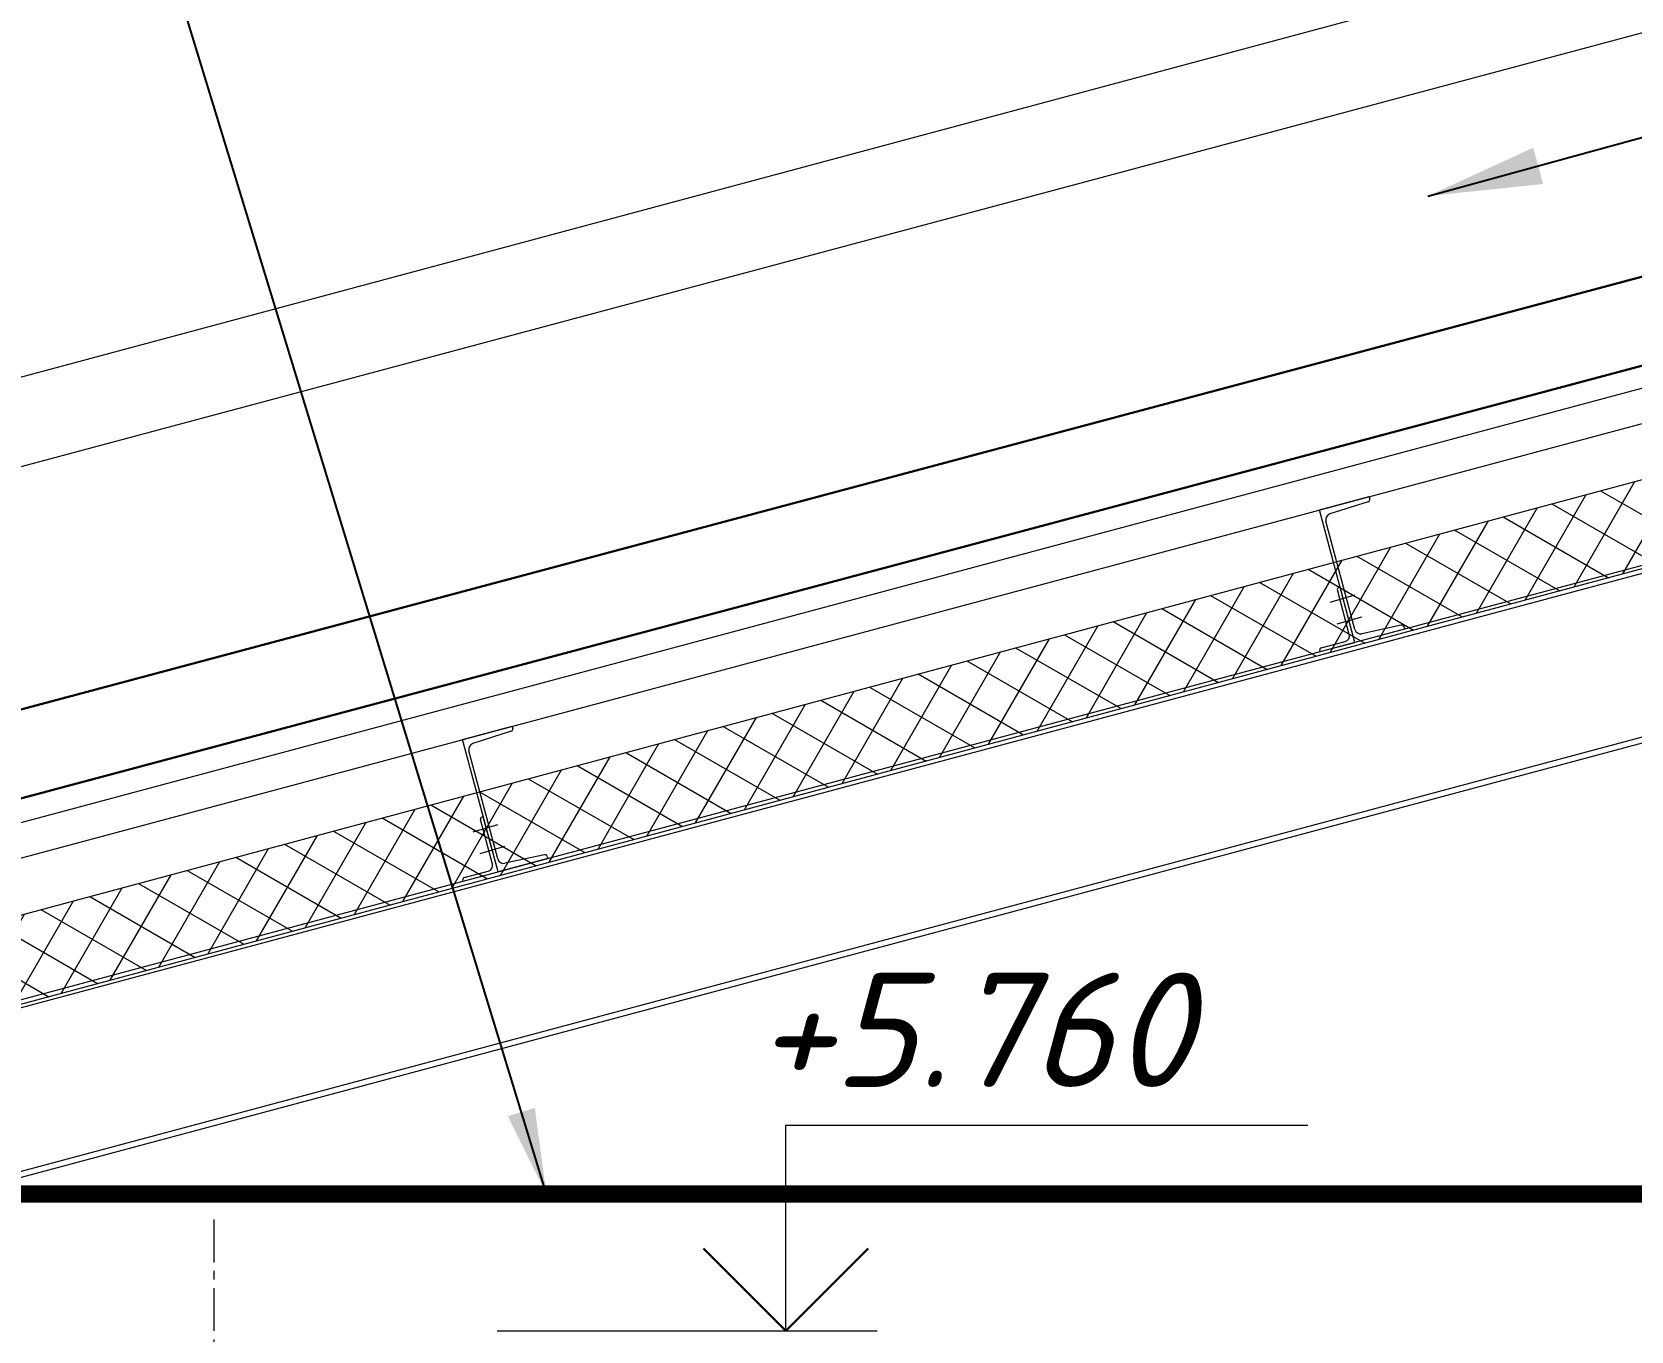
# Model space of a CAD drawing. Header units: millimetres. Extents: x -6419137 to 687965, y -598396 to 179722.
# Drawn here: x 599182 to 601981, y 87839 to 90113 of the extents above; entities that cross this region are included whole.
import ezdxf

# ---------------------------------------------------------------- set-up
doc = ezdxf.new("R2010")
doc.units = ezdxf.units.MM
doc.header["$MEASUREMENT"] = 0
doc.linetypes.add('CENTERX2', pattern=[4, 2.5, -0.5, 0.5, -0.5])
doc.linetypes.add('Штриховая', pattern=[5644.444465637207, 2822.222232818604, -2822.222232818603])
for name, color, linetype, lineweight in [('!Konecranes', 252, 'Continuous', 0), ('k_ Осевая', 8, 'CENTERX2', 9), ('подп стены Инжзащита_Ном._пера__99', 7, 'Continuous', 40), ('стены02_Ном._пера__99', 7, 'Continuous', 40), ('чертеж_Ном._пера__91', 250, 'Continuous', 5), ('чертеж_Ном._пера__96', 7, 'Continuous', 13), ('чертеж_Ном._пера__98', 7, 'Continuous', 35), ('Штриховка', 7, 'Continuous', 5)]:
    doc.layers.add(name, color=color, linetype=linetype, lineweight=lineweight)
doc.layers.add('Конструкции', color=7, linetype='Continuous', lineweight=5, true_color=0x0000e6)
doc.layers.add('крыша', color=7, linetype='Continuous')
doc.layers.add('размеры', color=7, linetype='Continuous')
doc.styles.get("Standard").update_dxf_attribs({"font": 'isocpeui.ttf'})
doc.styles.add('STEP PR', font='isocpeui.ttf')
doc.dimstyles.new('Standard100', dxfattribs={"dimtxt": 250, "dimasz": 200, "dimexe": 200, "dimexo": 300, "dimgap": 50, "dimtad": 1, "dimtoh": 1, "dimdec": 0, "dimzin": 0, "dimdsep": 46, "dimtxsty": 'STEP PR', "dimblk": 'ARCHTICK', "dimcen": 0.09, "dimdle": 200, "dimaunit": 1, "dimadec": 0, "dimazin": 0, "dimtfac": 1, "dimtdec": 0, "dimtofl": 0, "dimtmove": 1, "dimatfit": 3, "dimfxl": 1, "dimtolj": 1, "dimtzin": 0, "dimarcsym": 0})
doc.dimstyles.new('STEP', dxfattribs={"dimtxt": 200, "dimasz": 150, "dimexe": 80, "dimexo": 80, "dimgap": 80, "dimtad": 1, "dimdec": 0, "dimzin": 0, "dimdsep": 46, "dimtxsty": 'Standard', "dimblk": 'ARCHTICK', "dimcen": 150, "dimdle": 80, "dimadec": 0, "dimazin": 0, "dimtfac": 1, "dimtdec": 0, "dimtofl": 0, "dimtmove": 1, "dimatfit": 3, "dimfxl": 1, "dimtolj": 1, "dimtzin": 0, "dimarcsym": 0})

# ---------------------------------------------------------------- blocks, each defined once
blk = doc.blocks.new('*U595')
for p, q in [((0, 5.29728350227e-05), (0, 240.000052972835)), ((0, 240.000052972835), (89.99999999999999, 240.000052972835)), ((86.18859004265225, 231.8119944228468), (15.60495113803763, 228.4804466665515)), ((89.99999999999999, 240.000052972835), (89.99999999999993, 235.8075461739586)), ((5.600000000000009, 22.00798262578691), (5.600000000000009, 217.9921233198831)), ((89.9999999999999, 5.29728350132e-05), (0, 5.29728350227e-05)), ((86.1885900426522, 8.188111522823204), (15.60495113803763, 11.51965927911849)), ((89.99999999999987, 4.192559771711442), (89.9999999999999, 5.29728350132e-05))]:
    blk.add_line(p, q)
for centre, radius, start, end in [((16.10000000000001, 217.9921233198831), 10.5, 92.70235517886289, 180), ((85.99999999999993, 235.8075461739586), 4, 272.7023551788629, 359.9999999999999), ((16.10000000000001, 22.00798262578691), 10.5, 180, 267.2976448211371), ((85.99999999999987, 4.192559771711427), 4, 2.036e-13, 87.29764482113708)]:
    blk.add_arc(centre, radius, start, end)
blk = doc.blocks.new('*U593')
at = {"color": 0, "linetype": 'ByBlock', "lineweight": -2}
for p, q in [((-5.999999999999992, 16), (-5.999999999997993, 96.70046467447828)), ((2.0085e-12, 100), (-2.680000182099666, 99.9998333232934)), ((0, 0), (2.0085e-12, 100)), ((-63, -3.261e-13), (-62.99999999999999, 2.699999999999673)), ((-63, -3.261e-13), (0, 0)), ((-59.69999999999998, 5.999999999999668), (-15.99999999999999, 6.000000000000003))]:
    blk.add_line(p, q, dxfattribs=at)
for centre, radius, start, end in [((-2.700000247409048, 96.70029168423645), 3.299999999999998, 89.04503052590144, 179.977813427401), ((-59.69999999999996, 2.699999999999669), 3.299999999999998, 90, 180), ((-15.99999999999999, 16), 9.999999999999998, 270, 0)]:
    blk.add_arc(centre, radius, start, end, dxfattribs=at)
blk = doc.blocks.new('A$C011300CB')
at = {"layer": 'k_ Осевая', "lineweight": 9, "ltscale": 30}
blk.add_line((-2100.428464368975, 1224.671718525446), (-2100.095946980713, -298.8461720816413), dxfattribs=at)
blk = doc.blocks.new('Отметка высоты (ГОСТ)[26]_3', base_point=(115340.7636138566, -141.992596889315))
at = {"layer": 'чертеж_Ном._пера__91', "linetype": 'Continuous'}
for p, q in [((115340.7636138566, -141.992596889315), (115340.7636138566, 308.0074031106851)), ((115340.7636138566, 308.0074031106851), (116482.6605078209, 308.0074031106851)), ((114709.4424141908, -141.992596889315), (115540.7636138566, -141.992596889315))]:
    blk.add_line(p, q, dxfattribs=at)
at = {"layer": 'чертеж_Ном._пера__98', "linetype": 'Continuous', "lineweight": 30}
for q in [(115160.7636138566, 38.007403110685), (115520.7636138566, 38.007403110685)]:
    blk.add_line((115340.7636138566, -141.992596889315), q, dxfattribs=at)
blk = doc.blocks.new('_ArchTick')
at = {"color": 0, "linetype": 'ByBlock', "const_width": 0.15}
blk.add_lwpolyline([(-0.5, -0.5), (0.5, 0.5)], dxfattribs=at)

msp = doc.modelspace()

# ---------------------------------------------------------------- hatches: boundary and pattern name
at = {"layer": 'Штриховка', "lineweight": 0}
h = msp.add_hatch(dxfattribs=at)
h.set_pattern_fill('ANSI37', color=52, scale=500, angle=105)
h.set_pattern_definition([(150, (479958.8397650436, -33034.30920722487), (-31.25, -54.12658773652742), []), (240, (479958.8397650436, -33034.30920722487), (54.12658773652742, -31.25), [])])
h.paths.add_polyline_path([(612456.2917241978, 91982.40888108089), (612456.2917241979, 92138.50954943086), (598307.3866870262, 88337.37094245362), (598307.3866870262, 88181.28434258883)])
h.paths.add_polyline_path([(612689.3597416175, 92201.12385327542), (612689.3597416176, 92045.02295318215), (612897.7812127116, 92101.01569368348), (612897.7812127116, 92257.11680101357)])

# ---------------------------------------------------------------- linework, layer by layer
at = {"layer": 'Конструкции', "linetype": 'Continuous', "lineweight": 0, "ltscale": 5}
for p, q in [((604488.7812127116, 89845.50853282977), (598502.9016112721, 88241.7132107822)), ((604488.7812127116, 89831.83181416862), (598502.9016112721, 88227.66122044124)), ((604488.7812127116, 89545.3386715688), (598502.9016112721, 87941.16807784142)), ((604488.7812127116, 89534.97504629496), (598502.9016112721, 87930.80445256758))]:
    msp.add_line(p, q, dxfattribs=at)
msp.add_lwpolyline([(612897.7812127116, 92347.70198847934), (597795.1956739622, 88300.4759826153), (597779.4415547343, 88358.3707814089), (612897.7812127116, 92409.84649199528)], dxfattribs=at)
at = {"layer": 'Конструкции', "lineweight": 0}
for points in [[(601496.9998521723, 89126.81929964853), (601453.8610769642, 89114.12161600975)], [(601509.1887231044, 89088.72164321931), (601466.0499478963, 89076.0239595805)], [(599996.9998521723, 88724.89551100183), (599953.8610769642, 88712.19782736305)], [(600009.1887231044, 88686.79785457261), (599966.0499478963, 88674.10017093383)]]:
    msp.add_lwpolyline(points, dxfattribs=at)
at = {"layer": 'крыша', "color": 32, "lineweight": 9, "true_color": 0xb35900}
msp.add_lwpolyline([(597682.0124856045, 88955.80214091668), (612274.7909038084, 92861.54960049797), (612274.7909038084, 93028.0522470808), (597643.1896297139, 89100.69101109132), (597682.0124856045, 88955.8021409167)], dxfattribs=at)
at = {"layer": 'крыша', "color": 32, "lineweight": 30, "true_color": 0xb35900}
msp.add_lwpolyline([(597681.8353414952, 88376.22333889375), (612907.6024696839, 92440.3153924432), (612907.6024696839, 92596.81803902604), (597643.0124856045, 88521.11220906836), (597681.8353414952, 88376.22333889375)], dxfattribs=at)
at = {"layer": 'стены02_Ном._пера__99', "color": 4, "linetype": 'Штриховая', "lineweight": 30, "ltscale": 0.1, "const_width": 30}
msp.add_lwpolyline([(598328.4907724722, 88078.81850878434), (606456.8891788082, 88078.81850878434)], dxfattribs=at)
at = {"layer": 'Штриховка', "color": 52, "lineweight": 0}
msp.add_lwpolyline([(598307.3866870262, 88337.36013510005), (612897.7812127116, 92256.92101957418), (612897.7812127116, 92101.21147512291), (598307.3866870262, 88181.07117570227), (598307.3866870262, 88236.17279734352)], close=True, dxfattribs=at)

# ---------------------------------------------------------------- block references
at = {"layer": '!Konecranes'}
msp.add_blockref('A$C011300CB', (601600.5577371487, 86809.5147892349), dxfattribs=at)
at = {"layer": 'Конструкции', "lineweight": 0, "rotation": 15}
for name, p in [('*U595', (601497.7812127116, 89044.44815934733)), ('*U593', (601497.7812127116, 89044.44815934733)), ('*U595', (599997.7812127116, 88642.52437070063)), ('*U593', (599997.7812127116, 88642.52437070063))]:
    msp.add_blockref(name, p, dxfattribs=at)
at = {"layer": 'чертеж_Ном._пера__96', "linetype": 'Continuous', "xscale": 0.8, "yscale": 0.8, "zscale": 0.8}
msp.add_blockref('Отметка высоты (ГОСТ)[26]_3', (600501.5797550563, 87839.18515725667), dxfattribs=at)

# ---------------------------------------------------------------- texts
at = {"layer": 'подп стены Инжзащита_Ном._пера__99'}
msp.add_text('+5.760', height=200, dxfattribs=at).set_placement((600447.8118422128, 88266.29954469268))

# ---------------------------------------------------------------- leaders
at = {"layer": 'размеры'}
msp.add_leader([(600082.4169838309, 88078.81850878434), (599012.7860413004, 91576.16886069426), (594722.1490569003, 91576.16886069426)], dimstyle='STEP', override={"dimgap": 80, "dimtad": 0}, dxfattribs=at)
msp.add_leader([(601625.6129380261, 89825.62517164869), (602386.5662451684, 90034.06200243876)], dimstyle='Standard100', dxfattribs=at)

doc.saveas('drawing.dxf')
